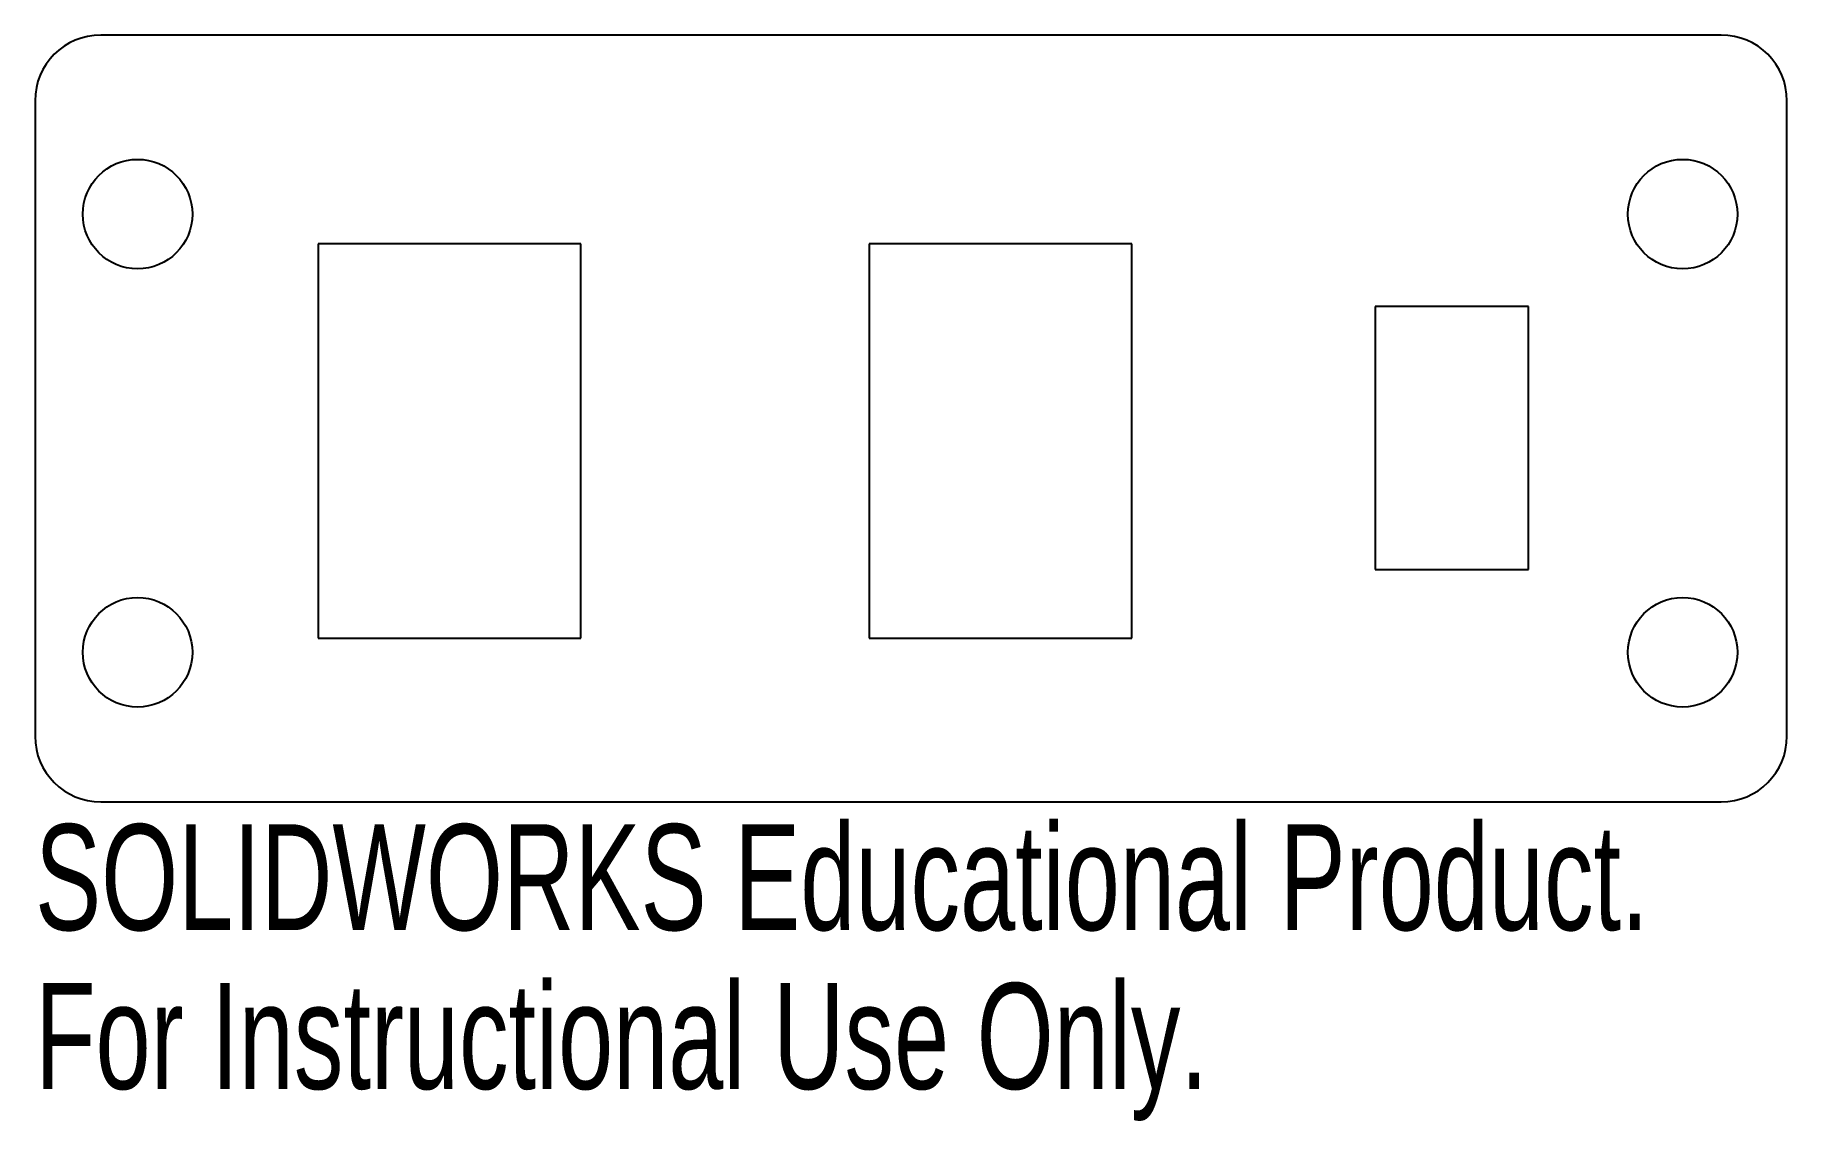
# Model space of a CAD drawing. Header units: millimetres. Extents: x 27.11 to 35.11, y -11.27 to -6.31.
import ezdxf

# ---------------------------------------------------------------- set-up
doc = ezdxf.new("R2010")
doc.units = ezdxf.units.MM
doc.styles.add('SLDTEXTSTYLE0', font='TXT', dxfattribs={"width": 0.7})

msp = doc.modelspace()

# ---------------------------------------------------------------- linework, layer by layer
at = {"color": 7, "linetype": 'Continuous', "lineweight": 25}
for p, q in [((34.8135, -6.3096), (27.4135, -6.3096)), ((27.1135, -6.6096), (27.1135, -9.5096)), ((35.1135, -9.5096), (35.1135, -6.6096)), ((28.4063, -7.263), (28.4063, -9.063)), ((29.6063, -7.263), (28.4063, -7.263)), ((29.6063, -9.063), (29.6063, -7.263)), ((30.9221, -7.263), (30.9221, -9.063)), ((32.1221, -7.263), (30.9221, -7.263)), ((32.1221, -9.063), (32.1221, -7.263)), ((33.2335, -7.5489), (33.2335, -8.7489)), ((33.9335, -7.5489), (33.2335, -7.5489)), ((33.9335, -8.7489), (33.9335, -7.5489)), ((33.2335, -8.7489), (33.9335, -8.7489)), ((28.4063, -9.063), (29.6063, -9.063)), ((30.9221, -9.063), (32.1221, -9.063)), ((27.4135, -9.8096), (34.8135, -9.8096))]:
    msp.add_line(p, q, dxfattribs=at)
for centre in [(27.5818, -7.1268), (34.6371, -7.1268), (27.5818, -9.1268), (34.6371, -9.1268)]:
    msp.add_circle(centre, 0.25, dxfattribs=at)
for centre, start, end in [((27.4135, -6.6096), 90, 180), ((34.8135, -6.6096), 0, 90), ((27.4135, -9.5096), 180, 270), ((34.8135, -9.5096), 270, 0)]:
    msp.add_arc(centre, 0.3, start, end, dxfattribs=at)

# ---------------------------------------------------------------- texts
at = {"color": 7, "linetype": 'Continuous', "char_height": 0.483362, "attachment_point": 1, "style": 'SLDTEXTSTYLE0'}
for s, insert in [('SOLIDWORKS Educational Product.', (27.1135, -9.9115)), ('For Instructional Use Only.', (27.1135, -10.6366))]:
    msp.add_mtext(s, dxfattribs=dict(at, insert=insert))

doc.saveas('drawing.dxf')
